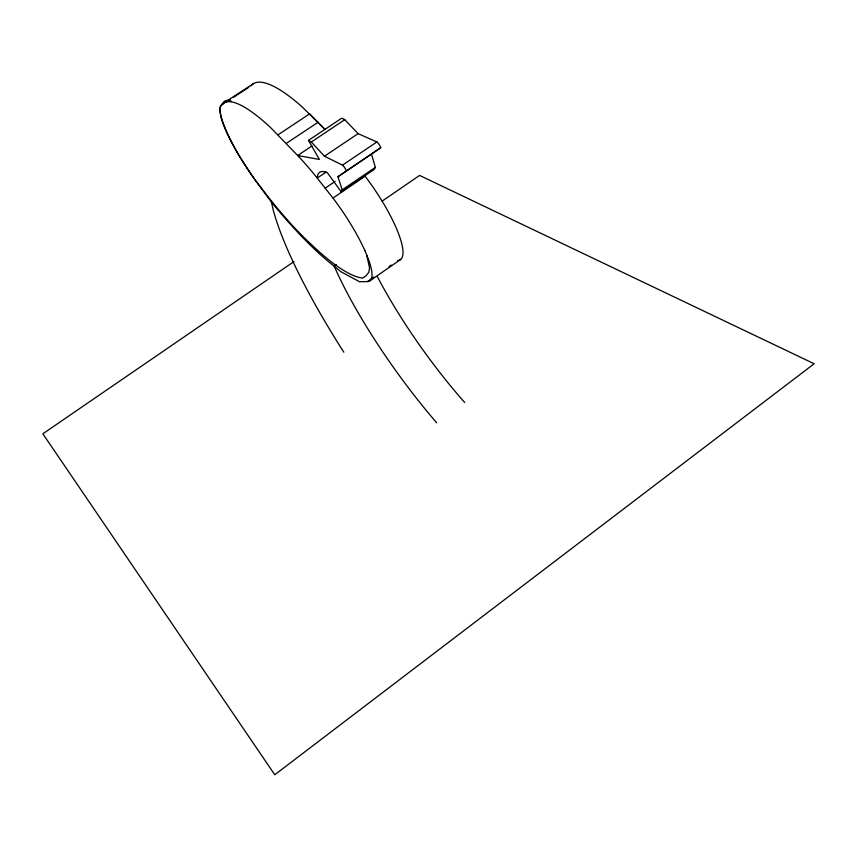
<?xml version="1.0" encoding="UTF-8"?>
<svg xmlns="http://www.w3.org/2000/svg" width="857" height="857" viewBox="0 0 857 857"><rect width="100%" height="100%" fill="white"/><g stroke="black" fill="none" stroke-linecap="round" stroke-linejoin="round"><path stroke-width="1.29" d="M365.007 250.865A73.338 16.487 55.8 0 0 333.009 198.074L317.229 178.085L317.636 175.417A75.073 17.847 55.5 0 1 327.299 172.621L341.204 191.818L342.2 189.847L375.355 167.351L371.477 154.078L380.744 147.683A4.478 1.243 56.2 0 0 376.898 141.951L358.108 133.638L344.771 119.669L341.814 118.127L308.466 140.377L319.393 159.456L297.668 155.513L270.351 127.318A174.785 36.797 55.6 0 0 221.609 105.047L220.078 107.564L219.981 112.042L221.288 118.255A66.385 13.819 56.5 0 0 238.471 154.796L251.84 175.449L271.412 202.07A216.5 49.02 57 0 0 334.176 266.152L340.647 271.573L359.501 281.717L367.407 281.589L373.898 277.079M375.355 167.351L374.198 169.429L341.204 191.818M389.057 266.548L391.221 265.038M370.149 280.646L400.701 259.425M342.2 189.847L337.958 176.735L380.744 147.683M336.308 264.674L334.176 266.152A179.584 41.168 54.3 0 0 436.652 422.769M294.015 261.546L42.85 433.792L274.765 774.771L814.15 363.754L419.598 175.417L382.147 201.106M333.009 198.074L365.071 176.188M325.178 188.154L335.141 181.427M326.067 172.128L317.229 178.085A104.715 23.01 55.8 0 0 297.668 155.513L311.948 145.969M308.466 140.377L311.316 142.016L324.471 156.22L342.489 165.155L376.898 141.951M337.958 176.735L371.477 154.078M324.471 156.22L358.108 133.638M311.316 142.016L344.771 119.669M286.431 143.301L318.14 122.208M278.107 134.774L309.666 113.842L325.146 129.6L301.76 106.547A174.014 40.558 55.6 0 0 250.79 85.979M224.02 102.861L253.479 83.622M221.609 105.047L223.773 103.633M225.937 102.219L230.254 99.401M233.5 97.28L248.637 87.393M365.007 250.876L368.606 259.746A73.413 16.508 55.8 0 1 367.407 281.589M366.785 255.247L369.549 267.866L368.81 272.28L366.035 275.847L362.522 278.097A216.864 49.128 57.1 0 1 311.305 244.438C291.069 225.809 273.629 204.32 256.993 182.466A68.667 14.323 56.5 0 1 220.645 114.559L219.981 109.546L220.453 106.022L223.773 101.951A101.126 21.382 56.2 0 1 230.972 100.976M271.412 202.07L273.212 209.922A250.287 53.734 54.3 0 0 343.828 352.216M365.136 176.274A73.038 18.179 55.8 0 1 397.702 260.507M464.676 402.479A178.727 45.346 54.2 0 1 377.241 276.404M342.489 165.155A4.499 1.136 56.2 0 1 346.367 170.907"/></g></svg>
